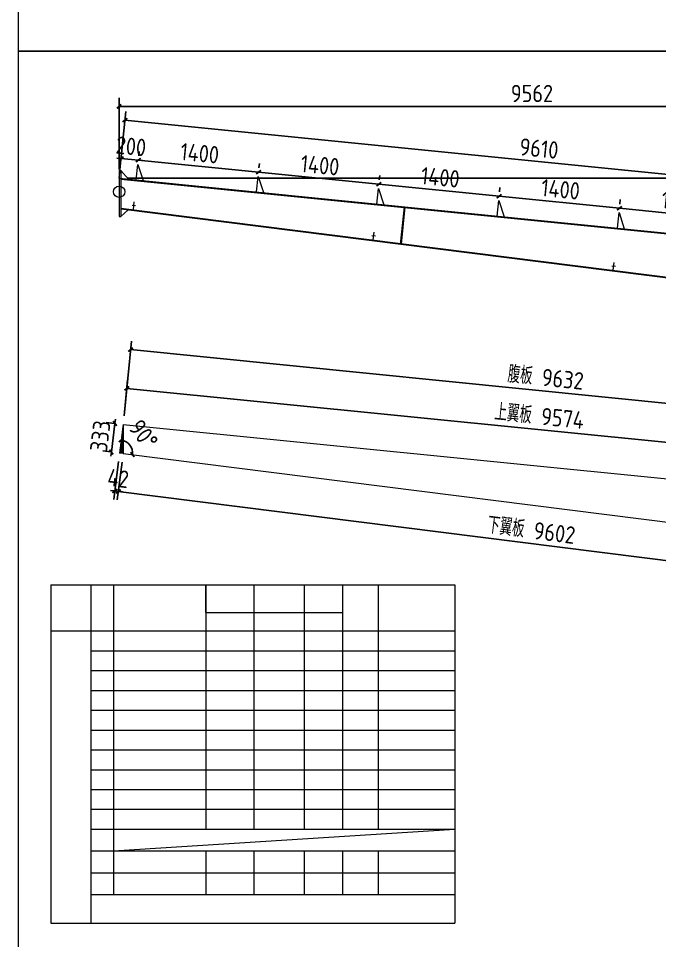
# Model space of a CAD drawing. Extents: x 485428 to 797698, y 56414 to 211814.
# Drawn here: x 748588 to 756013, y 123816 to 134492 of the extents above; entities that cross this region are included whole.
import ezdxf

# ---------------------------------------------------------------- set-up
doc = ezdxf.new("R2010")
doc.units = 0
doc.header["$LTSCALE"] = 1000
doc.header["$MEASUREMENT"] = 0
doc.layers.add('钢架', color=7, linetype='Continuous', lineweight=25)
doc.styles.get("Standard").update_dxf_attribs({"font": 'gbenor.shx', "bigfont": 'gbcbig.shx'})
doc.dimstyles.get("Standard").update_dxf_attribs({"dimscale": 100, "dimtxt": 2, "dimasz": 0.4, "dimexe": 0.5, "dimexo": 1, "dimgap": 0.5, "dimtad": 1, "dimdec": 0, "dimzin": 0, "dimdsep": 46, "dimtxsty": 'Standard', "dimblk": 'ARCHTICK', "dimcen": 0.09, "dimadec": 0, "dimazin": 0, "dimtfac": 1, "dimtdec": 0, "dimtix": 1, "dimtmove": 2, "dimatfit": 3, "dimfxl": 1, "dimtolj": 1, "dimtzin": 0, "dimarcsym": 0})

# ---------------------------------------------------------------- blocks, each defined once
blk = doc.blocks.new('_ArchTick')
at = {"color": 0, "linetype": 'ByBlock', "const_width": 0.4}
blk.add_lwpolyline([(-0.5, -0.5), (0.5, 0.5)], dxfattribs=at)
blk = doc.blocks.new('*D2346')
at = {"color": 3, "lineweight": -2}
for p, q in [((749782, 132921), (749787, 132971)), ((749981, 132901), (749986, 132951)), ((749777, 132871), (749727, 132876)), ((749777, 132871), (749976, 132851)), ((749976, 132851), (750026, 132846))]:
    blk.add_line(p, q, dxfattribs=at)
at = {"layer": 'Defpoints', "color": 0}
for p in [(749772, 132821), (749971, 132801), (749976, 132851)]:
    blk.add_point(p, dxfattribs=at)
at = {"color": 3, "lineweight": -2, "xscale": 50, "yscale": 50, "zscale": 50}
for p, rotation in [((749777, 132871), 354.289406862507), ((749976, 132851), 174.289406862507)]:
    blk.add_blockref('_ArchTick', p, dxfattribs=dict(at, rotation=rotation))
at = {"color": 0, "lineweight": 15, "insert": (749892, 133011), "char_height": 200, "attachment_point": 5, "rotation": 354.2894}
blk.add_mtext('\\A1;200', dxfattribs=at)
blk = doc.blocks.new('*D2347')
at = {"color": 3, "lineweight": -2}
for p, q in [((749981, 132901), (749986, 132951)), ((749976, 132851), (751369, 132712)), ((751374, 132761), (751379, 132812))]:
    blk.add_line(p, q, dxfattribs=at)
at = {"layer": 'Defpoints', "color": 0}
for p in [(749971, 132801), (751369, 132712), (751364, 132662)]:
    blk.add_point(p, dxfattribs=at)
at = {"color": 3, "lineweight": -2, "xscale": 50, "yscale": 50, "zscale": 50}
for p, rotation in [((749976, 132851), 174.289406862425), ((751369, 132712), 354.2894068624249)]:
    blk.add_blockref('_ArchTick', p, dxfattribs=dict(at, rotation=rotation))
at = {"color": 0, "lineweight": 15, "insert": (750688, 132931), "char_height": 200, "attachment_point": 5, "rotation": 354.2894}
blk.add_mtext('\\A1;1400', dxfattribs=at)
blk = doc.blocks.new('*D2348')
at = {"color": 3, "lineweight": -2}
for p, q in [((751374, 132761), (751379, 132812)), ((751369, 132712), (752762, 132573)), ((752767, 132622), (752772, 132672))]:
    blk.add_line(p, q, dxfattribs=at)
at = {"layer": 'Defpoints', "color": 0}
for p in [(751364, 132662), (752757, 132523), (752762, 132573)]:
    blk.add_point(p, dxfattribs=at)
at = {"color": 3, "lineweight": -2, "xscale": 50, "yscale": 50, "zscale": 50}
for p, rotation in [((751369, 132712), 174.289406862425), ((752762, 132573), 354.2894068624249)]:
    blk.add_blockref('_ArchTick', p, dxfattribs=dict(at, rotation=rotation))
at = {"color": 0, "lineweight": 15, "insert": (752081, 132792), "char_height": 200, "attachment_point": 5, "rotation": 354.2894}
blk.add_mtext('\\A1;1400', dxfattribs=at)
blk = doc.blocks.new('*D2349')
at = {"color": 3, "lineweight": -2}
for p, q in [((752767, 132622), (752772, 132672)), ((752762, 132573), (754155, 132433)), ((754160, 132483), (754165, 132533))]:
    blk.add_line(p, q, dxfattribs=at)
at = {"layer": 'Defpoints', "color": 0}
for p in [(752757, 132523), (754150, 132383), (754155, 132433)]:
    blk.add_point(p, dxfattribs=at)
at = {"color": 3, "lineweight": -2, "xscale": 50, "yscale": 50, "zscale": 50}
for p, rotation in [((752762, 132573), 174.289406862425), ((754155, 132433), 354.2894068624249)]:
    blk.add_blockref('_ArchTick', p, dxfattribs=dict(at, rotation=rotation))
at = {"color": 0, "lineweight": 15, "insert": (753474, 132652), "char_height": 200, "attachment_point": 5, "rotation": 354.2894}
blk.add_mtext('\\A1;1400', dxfattribs=at)
blk = doc.blocks.new('*D2350')
at = {"color": 3, "lineweight": -2}
for p, q in [((754160, 132483), (754165, 132533)), ((754155, 132433), (755548, 132294)), ((755553, 132343), (755558, 132394))]:
    blk.add_line(p, q, dxfattribs=at)
at = {"layer": 'Defpoints', "color": 0}
for p in [(754150, 132383), (755548, 132294), (755543, 132244)]:
    blk.add_point(p, dxfattribs=at)
at = {"color": 3, "lineweight": -2, "xscale": 50, "yscale": 50, "zscale": 50}
for p, rotation in [((754155, 132433), 174.289406862425), ((755548, 132294), 354.2894068624249)]:
    blk.add_blockref('_ArchTick', p, dxfattribs=dict(at, rotation=rotation))
at = {"color": 0, "lineweight": 15, "insert": (754867, 132513), "char_height": 200, "attachment_point": 5, "rotation": 354.2894}
blk.add_mtext('\\A1;1400', dxfattribs=at)
blk = doc.blocks.new('*D2342')
at = {"color": 3, "lineweight": -2}
for p, q in [((755553, 132343), (755558, 132394)), ((755548, 132294), (756941, 132155)), ((756946, 132204), (756951, 132254))]:
    blk.add_line(p, q, dxfattribs=at)
at = {"layer": 'Defpoints', "color": 0}
for p in [(755543, 132244), (756936, 132105), (756941, 132155)]:
    blk.add_point(p, dxfattribs=at)
at = {"color": 3, "lineweight": -2, "xscale": 50, "yscale": 50, "zscale": 50}
for p, rotation in [((755548, 132294), 174.289406862425), ((756941, 132155), 354.2894068624249)]:
    blk.add_blockref('_ArchTick', p, dxfattribs=dict(at, rotation=rotation))
at = {"color": 0, "lineweight": 15, "insert": (756260, 132374), "char_height": 200, "attachment_point": 5, "rotation": 354.2894}
blk.add_mtext('\\A1;1400', dxfattribs=at)
blk = doc.blocks.new('*D2345')
at = {"color": 3, "lineweight": -2}
for p, q in [((749764, 132741), (749831, 133414)), ((749821, 133315), (759383, 132359)), ((759326, 131785), (759393, 132458))]:
    blk.add_line(p, q, dxfattribs=at)
at = {"layer": 'Defpoints', "color": 0}
for p in [(749754, 132642), (759383, 132359), (759316, 131686)]:
    blk.add_point(p, dxfattribs=at)
at = {"color": 3, "lineweight": -2, "xscale": 50, "yscale": 50, "zscale": 50}
for p, rotation in [((749821, 133315), 174.2894068624996), ((759383, 132359), 354.2894068624996)]:
    blk.add_blockref('_ArchTick', p, dxfattribs=dict(at, rotation=rotation))
at = {"color": 0, "lineweight": 15, "insert": (754617, 132986), "char_height": 200, "attachment_point": 5, "rotation": 354.2894}
blk.add_mtext('\\A1;9610', dxfattribs=at)
blk = doc.blocks.new('*D2299')
at = {"color": 3, "lineweight": -2}
for p, q in [((749854, 132642), (759879, 132642)), ((759779, 132642), (759779, 131686)), ((759416, 131686), (759879, 131686))]:
    blk.add_line(p, q, dxfattribs=at)
at = {"layer": 'Defpoints', "color": 0}
for p in [(749754, 132642), (759316, 131686), (759779, 131686)]:
    blk.add_point(p, dxfattribs=at)
at = {"color": 3, "lineweight": -2, "xscale": 50, "yscale": 50, "zscale": 50}
for p, rotation in [((759779, 132642), 90), ((759779, 131686), 270)]:
    blk.add_blockref('_ArchTick', p, dxfattribs=dict(at, rotation=rotation))
at = {"color": 0, "lineweight": 15, "insert": (759629, 132164), "char_height": 200, "attachment_point": 5, "rotation": 90}
blk.add_mtext('\\A1;956', dxfattribs=at)
blk = doc.blocks.new('*D2300')
at = {"color": 3, "lineweight": -2}
for p, q in [((749754, 132742), (749754, 133573)), ((759316, 131786), (759316, 133573)), ((749754, 133473), (759316, 133473))]:
    blk.add_line(p, q, dxfattribs=at)
at = {"layer": 'Defpoints', "color": 0}
for p in [(759316, 133473), (749754, 132642), (759316, 131686)]:
    blk.add_point(p, dxfattribs=at)
at = {"color": 3, "lineweight": -2, "xscale": 50, "yscale": 50, "zscale": 50, "rotation": 180}
blk.add_blockref('_ArchTick', (749754, 133473), dxfattribs=at)
at = {"color": 3, "lineweight": -2, "xscale": 50, "yscale": 50, "zscale": 50}
blk.add_blockref('_ArchTick', (759316, 133473), dxfattribs=at)
at = {"color": 0, "lineweight": 15, "insert": (754535, 133623), "char_height": 200, "attachment_point": 5}
blk.add_mtext('\\A1;9562', dxfattribs=at)
blk = doc.blocks.new('*D2301')
at = {"color": 3, "lineweight": -2}
for p, q in [((749811, 129890), (749853, 130309)), ((749843, 130209), (759369, 129257)), ((759337, 128938), (759379, 129356))]:
    blk.add_line(p, q, dxfattribs=at)
at = {"layer": 'Defpoints', "color": 0}
for p in [(749801, 129791), (759369, 129257), (759327, 128838)]:
    blk.add_point(p, dxfattribs=at)
at = {"color": 3, "lineweight": -2, "xscale": 50, "yscale": 50, "zscale": 50}
for p, rotation in [((749843, 130209), 174.2894068625005), ((759369, 129257), 354.2894068625005)]:
    blk.add_blockref('_ArchTick', p, dxfattribs=dict(at, rotation=rotation))
at = {"color": 0, "lineweight": 15, "insert": (754621, 129889), "char_height": 200, "attachment_point": 5, "rotation": 354.2894}
blk.add_mtext('\\A1;上翼板 9574', dxfattribs=at)
blk = doc.blocks.new('*D2303')
at = {"color": 3, "lineweight": -2}
for p, q in [((749746, 129361), (749691, 128922)), ((749788, 129356), (749733, 128917)), ((749704, 129021), (749654, 129027)), ((749704, 129021), (749745, 129016)), ((749745, 129016), (749795, 129010))]:
    blk.add_line(p, q, dxfattribs=at)
at = {"layer": 'Defpoints', "color": 0}
for p in [(749759, 129460), (749801, 129455), (749745, 129016)]:
    blk.add_point(p, dxfattribs=at)
at = {"color": 3, "lineweight": -2, "xscale": 50, "yscale": 50, "zscale": 50}
for p, rotation in [((749704, 129021), 352.7974352009198), ((749745, 129016), 172.7974352009198)]:
    blk.add_blockref('_ArchTick', p, dxfattribs=dict(at, rotation=rotation))
at = {"color": 0, "lineweight": 15, "insert": (749743, 129167), "char_height": 200, "attachment_point": 5, "rotation": 352.7974}
blk.add_mtext('\\A1;42', dxfattribs=at)
blk = doc.blocks.new('*D2304')
at = {"color": 3, "lineweight": -2}
for p, q in [((749788, 129356), (749733, 128917)), ((749745, 129016), (759271, 127812)), ((759314, 128152), (759259, 127713))]:
    blk.add_line(p, q, dxfattribs=at)
at = {"layer": 'Defpoints', "color": 0}
for p in [(749801, 129455), (759327, 128251), (759271, 127812)]:
    blk.add_point(p, dxfattribs=at)
at = {"color": 3, "lineweight": -2, "xscale": 50, "yscale": 50, "zscale": 50}
for p, rotation in [((749745, 129016), 172.7974352008162), ((759271, 127812), 352.7974352008162)]:
    blk.add_blockref('_ArchTick', p, dxfattribs=dict(at, rotation=rotation))
at = {"color": 0, "lineweight": 15, "insert": (754528, 128569), "char_height": 200, "attachment_point": 5, "rotation": 352.7974}
blk.add_mtext('\\A1;下翼板 9602', dxfattribs=at)
blk = doc.blocks.new('*D2278')
at = {"color": 3, "lineweight": -2}
for p, q in [((749811, 129890), (749897, 130757)), ((749887, 130658), (759472, 129699)), ((759395, 128932), (759482, 129799))]:
    blk.add_line(p, q, dxfattribs=at)
at = {"layer": 'Defpoints', "color": 0}
for p in [(749801, 129791), (759472, 129699), (759385, 128832)]:
    blk.add_point(p, dxfattribs=at)
at = {"color": 3, "lineweight": -2, "xscale": 50, "yscale": 50, "zscale": 50}
for p, rotation in [((749887, 130658), 174.2894068625004), ((759472, 129699), 354.2894068625004)]:
    blk.add_blockref('_ArchTick', p, dxfattribs=dict(at, rotation=rotation))
at = {"color": 0, "lineweight": 15, "insert": (754695, 130335), "char_height": 200, "attachment_point": 5, "rotation": 354.2894}
blk.add_mtext('\\A1;腹板 9632', dxfattribs=at)
blk = doc.blocks.new('*D2305')
at = {"color": 0, "lineweight": -2}
blk.add_arc((749759, 129460), 150, 352.7974, 82.7974, dxfattribs=at)
at = {"layer": 'Defpoints', "color": 0}
for p in [(749801, 129791), (749898, 129519), (749759, 129460), (749801, 129455), (759327, 128251)]:
    blk.add_point(p, dxfattribs=at)
at = {"color": 0, "lineweight": -2, "xscale": 50, "yscale": 50, "zscale": 50}
for p, rotation in [((749778, 129610), 172.7974352009012), ((749908, 129442), 262.7974352009396)]:
    blk.add_blockref('_ArchTick', p, dxfattribs=dict(at, rotation=rotation))
at = {"color": 0, "lineweight": 15, "insert": (750036, 129675), "char_height": 200, "attachment_point": 5, "rotation": 307.7974}
blk.add_mtext('\\A1;90°', dxfattribs=at)
blk = doc.blocks.new('*D2306')
at = {"color": 0, "lineweight": -2}
blk.add_arc((759385, 128832), 535, 174.2894, 264.2894, dxfattribs=at)
at = {"layer": 'Defpoints', "color": 0}
for p in [(749801, 129791), (759327, 128838), (759385, 128832), (758897, 128612), (759327, 128251)]:
    blk.add_point(p, dxfattribs=at)
at = {"color": 0, "lineweight": -2, "xscale": 50, "yscale": 50, "zscale": 50}
for p, rotation in [((758852, 128886), 84.28940686250085), ((759332, 128300), 354.2894068625022)]:
    blk.add_blockref('_ArchTick', p, dxfattribs=dict(at, rotation=rotation))
at = {"color": 0, "lineweight": 15, "insert": (759126, 128620), "char_height": 200, "attachment_point": 5, "rotation": 309.2894}
blk.add_mtext('\\A1;90°', dxfattribs=at)
blk = doc.blocks.new('*D2340')
at = {"color": 3, "lineweight": -2}
for p, q in [((749702, 129803), (749606, 129815)), ((749706, 129803), (749712, 129852)), ((749706, 129803), (749664, 129472)), ((749660, 129473), (749565, 129485)), ((749664, 129472), (749658, 129423))]:
    blk.add_line(p, q, dxfattribs=at)
at = {"layer": 'Defpoints', "color": 0}
for p in [(749801, 129791), (749664, 129472), (749759, 129460)]:
    blk.add_point(p, dxfattribs=at)
at = {"color": 3, "lineweight": -2, "xscale": 50, "yscale": 50, "zscale": 50}
for p, rotation in [((749706, 129803), 262.7974352009195), ((749664, 129472), 82.79743520091951)]:
    blk.add_blockref('_ArchTick', p, dxfattribs=dict(at, rotation=rotation))
at = {"color": 0, "lineweight": 15, "insert": (749536, 129656), "char_height": 200, "attachment_point": 5, "rotation": 82.7974}
blk.add_mtext('\\A1;333', dxfattribs=at)

msp = doc.modelspace()

# ---------------------------------------------------------------- hatches: boundary and pattern name
at = {"lineweight": 15}
h = msp.add_hatch(dxfattribs=at)
h.set_pattern_fill('ANSI31', color=256, scale=5, style=0)
h.set_pattern_definition([(45, (28.625, -20713.748), (-5.612660076, 5.612660076), [])])
h.paths.add_polyline_path([(749800.8, 129790.8), (749759, 129460.4), (749800.8, 129455.2)])
h.paths.add_polyline_path([(759326.8, 128251.3), (759384.9, 128832.4), (759326.8, 128838.2)])

# ---------------------------------------------------------------- linework, layer by layer
at = {"color": 2, "lineweight": 15}
for p, q in [((749754.2, 132641.9), (749772.1, 132821)), ((749953.2, 132622), (749971.1, 132801.1)), ((749971.1, 132801.1), (750032.8, 132614.1)), ((749754.2, 132731.9), (749754.2, 132200.2)), ((749754.2, 132731.9), (749772.2, 132731.9)), ((749772.2, 132731.9), (749772.2, 132200.2)), ((749772.2, 132731.9), (749863.5, 132631)), ((751346.2, 132482.7), (751364.1, 132661.8)), ((751346.2, 132482.7), (751364.1, 132661.8)), ((751364.1, 132661.8), (751425.8, 132474.8)), ((752739.3, 132343.4), (752757.2, 132522.5)), ((752739.3, 132343.4), (752757.2, 132522.5)), ((752757.2, 132522.5), (752818.9, 132335.5)), ((754132.3, 132204.1), (754150.2, 132383.2)), ((754132.3, 132204.1), (754150.2, 132383.2)), ((754150.2, 132383.2), (754211.9, 132196.2)), ((749859.7, 132277.3), (749772.2, 132200.2)), ((749918.8, 132277.9), (749927.7, 132367.5)), ((753014.2, 131878.6), (753057.5, 132311.6)), ((753024.1, 131877.6), (753067.4, 132310.6)), ((749754.2, 132200.2), (749772.2, 132200.2)), ((755525.4, 132064.8), (755543.3, 132243.9)), ((755525.4, 132064.8), (755543.3, 132243.9)), ((755543.3, 132243.9), (755605, 132056.9)), ((752697.6, 131926.8), (752706.6, 132016.3)), ((755476.5, 131575.6), (755485.4, 131665.2)), ((749800.8, 129790.8), (749800.8, 129455.2))]:
    msp.add_line(p, q, dxfattribs=at)
at = {"lineweight": 15}
for p, q in [((749754.2, 132641.9), (759316.2, 131685.7)), ((749772.2, 132632.1), (759298.2, 131679.5)), ((749772.2, 132296.5), (759298.2, 131092.6)), ((749772.2, 132288.4), (759298.2, 131084.5)), ((749903.9, 132330.2), (749943.6, 132325.2)), ((752682.7, 131979), (752722.4, 131974)), ((755461.6, 131627.9), (755501.3, 131622.8)), ((749800.8, 129790.8), (749759, 129460.4)), ((749800.8, 129790.8), (759326.8, 128838.2)), ((749800.8, 129455.2), (749759, 129460.4)), ((749800.8, 129455.2), (759326.8, 128251.3)), ((750758.8, 127616), (750758.8, 127935.4)), ((750758.8, 127935.4), (750758.8, 125106.2)), ((751312.6, 127935.4), (751312.6, 125106.2)), ((753641, 127935.4), (753641, 124018.7)), ((749689.2, 124853.6), (753641, 125106.2)), ((750758.8, 124853.6), (750758.8, 124348.2)), ((751312.6, 124853.6), (751312.6, 124348.2))]:
    msp.add_line(p, q, dxfattribs=at)
at = {"color": 1, "lineweight": 15}
for p, q in [((753019.2, 131878.1), (753062.5, 132311.1)), ((748963.3, 127935.4), (748963.3, 124018.7)), ((749429.1, 124018.7), (749429.1, 127935.4))]:
    msp.add_line(p, q, dxfattribs=at)
at = {"lineweight": 15}
for points in [[(748588.1, 144614.2), (763438.1, 144614.2), (763438.1, 134114.2), (748588.1, 134114.2)], [(748588.1, 134114.2), (763438.1, 134114.2), (763438.1, 123614.2), (748588.1, 123614.2)]]:
    msp.add_lwpolyline(points, close=True, dxfattribs=at)
msp.add_circle((749754.2, 132486), 65.6, dxfattribs=at)
at = {"layer": '钢架', "lineweight": 15}
for p, q in [((748963.3, 127935.4), (753641, 127935.4)), ((749689.2, 127935.4), (749689.2, 124348.2)), ((751896.6, 127935.4), (751896.6, 126024.3)), ((752341.7, 127935.4), (752341.7, 125106.2)), ((752754.3, 127935.4), (752754.3, 125106.2)), ((750758.8, 127616), (752341.7, 127616)), ((748963.3, 127401.4), (753641, 127401.4)), ((749429.1, 127171.9), (753641, 127171.9)), ((749429.1, 126942.4), (753641, 126942.4)), ((749429.1, 126712.9), (753641, 126712.9)), ((749429.1, 126712.9), (753641, 126712.9)), ((749429.1, 126483.4), (753641, 126483.4)), ((749429.1, 126253.8), (753641, 126253.8)), ((749429.1, 126024.3), (753641, 126024.3)), ((751896.6, 126024.3), (751896.6, 125106.2)), ((749429.1, 125794.8), (753641, 125794.8)), ((749429.1, 125565.3), (753641, 125565.3)), ((749429.1, 125335.8), (753641, 125335.8)), ((749429.1, 125106.2), (753641, 125106.2)), ((749429.1, 125106.2), (753641, 125106.2)), ((749429.1, 125106.2), (753641, 125106.2)), ((749429.1, 125106.2), (753641, 125106.2)), ((749429.1, 124853.6), (753641, 124853.6)), ((749429.1, 124853.6), (753641, 124853.6)), ((751896.6, 124853.6), (751896.6, 124348.2)), ((752341.7, 124853.6), (752341.7, 124348.2)), ((752754.3, 124853.6), (752754.3, 124348.2)), ((749429.1, 124600.9), (753641, 124600.9)), ((749429.1, 124600.9), (753641, 124600.9)), ((749429.1, 124348.2), (753641, 124348.2)), ((748963.3, 124018.7), (753641, 124018.7))]:
    msp.add_line(p, q, dxfattribs=at)

# ---------------------------------------------------------------- dimensions: what is measured, and where the dimension line sits
at = {"lineweight": 15}
dim = msp.add_linear_dim(base=(759316.2, 133472.7), p1=(749754.2, 132641.9), p2=(759316.2, 131685.7), dimstyle='Standard', override={"dimtxt": 2, "dimasz": 0.5, "dimexe": 1, "dimexo": 1, "dimclrd": 3, "dimclre": 3}, dxfattribs=at)
dim.commit()
dim.dimension.update_dxf_attribs({"geometry": '*D2300', "text_midpoint": (754535.2, 133622.7)})
for p1, p2, distance, picture, middle in [((749754.2, 132641.9), (759316.2, 131685.7), 676.3, '*D2345', (754617.4, 132986)), ((749772.1, 132821), (749971.1, 132801.1), 50.5, '*D2346', (749891.5, 133010.6)), ((749800.8, 129790.8), (749759, 129460.4), -95.9, '*D2340', (749536, 129656.5)), ((749759, 129460.4), (749800.8, 129455.2), -442.8, '*D2303', (749743.2, 129167.3))]:
    dim = msp.add_aligned_dim(p1=p1, p2=p2, distance=distance, dimstyle='Standard', override={"dimtxt": 2, "dimasz": 0.5, "dimexe": 1, "dimexo": 1, "dimclrd": 3, "dimclre": 3}, dxfattribs=at)
    dim.commit()
    dim.dimension.update_dxf_attribs({"geometry": picture, "text_midpoint": middle})
for base, p1, p2, angle, picture, middle in [((751369.2, 132712.1), (749971.1, 132801.1), (751364.1, 132661.8), 174.28941, '*D2347', (750687.6, 132931)), ((752762.2, 132572.7), (751364.1, 132661.8), (752757.2, 132522.5), 174.28941, '*D2348', (752080.6, 132791.7)), ((754155.3, 132433.4), (752757.2, 132522.5), (754150.2, 132383.2), 174.28941, '*D2349', (753473.7, 132652.3)), ((759778.6, 131685.7), (749754.2, 132641.9), (759316.2, 131685.7), 90, '*D2299', (759628.6, 132163.8)), ((755548.3, 132294.1), (754150.2, 132383.2), (755543.3, 132243.9), 174.28941, '*D2350', (754866.7, 132513)), ((756941.4, 132154.8), (755543.3, 132243.9), (756936.3, 132104.6), 174.28941, '*D2342', (756259.8, 132373.7))]:
    dim = msp.add_linear_dim(base=base, p1=p1, p2=p2, angle=angle, dimstyle='Standard', override={"dimtxt": 2, "dimasz": 0.5, "dimexe": 1, "dimexo": 1, "dimclrd": 3, "dimclre": 3}, dxfattribs=at)
    dim.commit()
    dim.dimension.update_dxf_attribs({"geometry": picture, "text_midpoint": middle})
for p2, distance, text, picture, middle in [((759384.9, 128832.4), 871.4, '腹板 9632', '*D2278', (754695.1, 130334.5)), ((759326.8, 128838.2), 420.5, '上翼板 9574', '*D2301', (754621.2, 129888.7))]:
    dim = msp.add_aligned_dim(p1=(749800.8, 129790.8), p2=p2, distance=distance, text=text, dimstyle='Standard', override={"dimtxt": 2, "dimasz": 0.5, "dimexe": 1, "dimexo": 1, "dimclrd": 3, "dimclre": 3}, dxfattribs=at)
    dim.commit()
    dim.dimension.update_dxf_attribs({"geometry": picture, "text_midpoint": middle})
at = {"color": 1, "lineweight": 15}
for base, line1, line2, picture, middle in [((749897.7, 129518.7), ((749800.8, 129455.2), (759326.8, 128251.3)), ((749800.8, 129790.8), (749759, 129460.4)), '*D2305', (750035.9, 129675.2)), ((758897.2, 128612.3), ((759326.8, 128251.3), (759384.9, 128832.4)), ((749800.8, 129790.8), (759326.8, 128838.2)), '*D2306', (759125.6, 128620.2))]:
    dim = msp.add_angular_dim_2l(base=base, line1=line1, line2=line2, dimstyle='Standard', override={"dimtxt": 2, "dimasz": 0.5, "dimgap": 1}, dxfattribs=at)
    dim.commit()
    dim.dimension.update_dxf_attribs({"geometry": picture, "text_midpoint": middle})
at = {"lineweight": 15}
dim = msp.add_linear_dim(base=(759271.3, 127812), p1=(749800.8, 129455.2), p2=(759326.8, 128251.3), angle=172.79744, text='下翼板 9602', dimstyle='Standard', override={"dimtxt": 2, "dimasz": 0.5, "dimexe": 1, "dimexo": 1, "dimclrd": 3, "dimclre": 3}, dxfattribs=at)
dim.commit()
dim.dimension.update_dxf_attribs({"geometry": '*D2304', "text_midpoint": (754527.9, 128569.3)})

doc.saveas('drawing.dxf')
